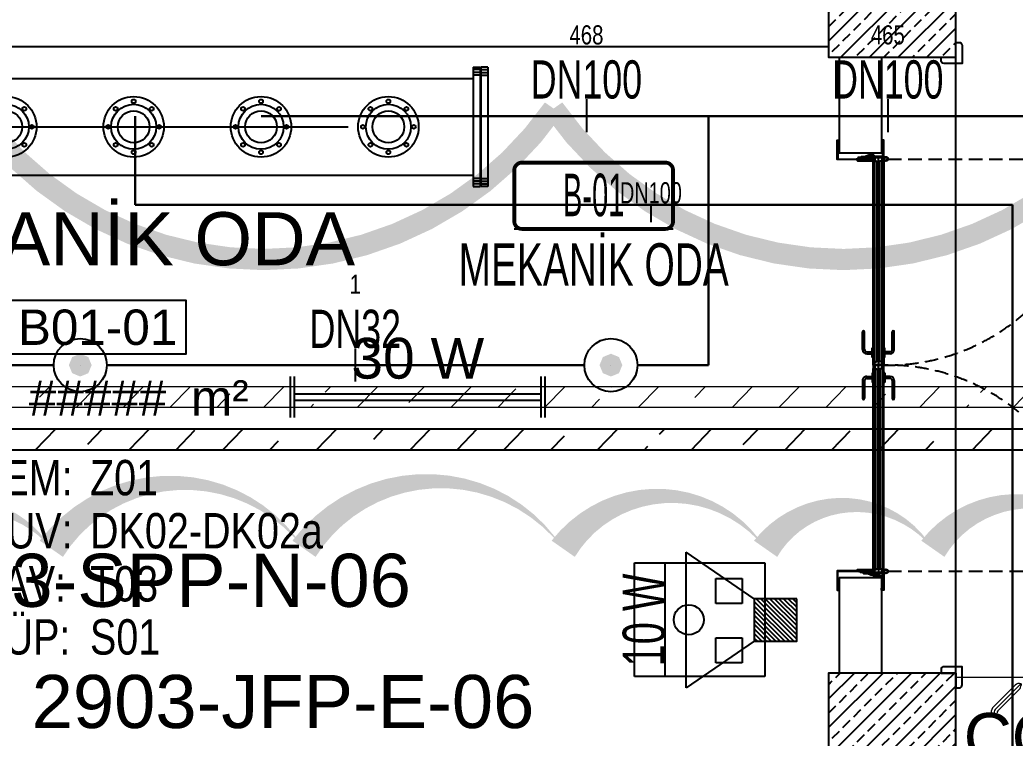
# Model space of a CAD drawing. Header units: millimetres. Extents: x -379292 to 1221486, y 92049 to 447512.
# Drawn here: x -237864 to -233176, y 245113 to 248494 of the extents above; entities that cross this region are included whole.
import ezdxf
from ezdxf.enums import TextEntityAlignment as Align

# ---------------------------------------------------------------- set-up
doc = ezdxf.new("R2010")
doc.units = ezdxf.units.MM
doc.linetypes.add('DASHDOT', pattern=[25.4, 12.7, -6.35, 0, -6.35])
doc.linetypes.add('HIDDEN', pattern=[9.525, 6.35, -3.175])
for name, color, linetype in [('-M-MAHAL-DEBILER', 7, 'Continuous'), ('-M-MAHAL-ETIKET-NOT', 7, 'Continuous'), ('-M-MAHAL-ETIKET-NOTM', 7, 'Continuous'), ('-M-MAHAL-ETK-', 7, 'Continuous'), ('-M-MAHAL-HAVA-DEGISIM', 7, 'Continuous'), ('-M-MAHAL-NO', 7, 'Continuous'), ('-M-MAHAL-NOM', 7, 'Continuous'), ('-M-PIPE EQUIPMENT', 14, 'Continuous'), ('-M-YNGN-BORUID', 7, 'Continuous'), ('-M-YNGN-BORUUZUN', 7, 'Continuous'), ('-M-YNGN-BORUYUK', 7, 'Continuous'), ('-M-YNGN-SPR-YUK', 7, 'Continuous'), ('-M-YNGN-ZON1-CAP-', 7, 'Continuous'), ('-M-YNGN-ZON1-SPR-', 7, 'Continuous'), ('-M-YNGN-ZON3-CAP-', 7, 'Continuous'), ('010-05', 1, 'Continuous'), ('05_DOOR', 2, 'Continuous'), ('05_EQUIPMENT', 1, 'Continuous'), ('05_HATCH 1', 101, 'Continuous'), ('05_HATCH CONCRETE', 141, 'Continuous'), ('05_HATCH SOLID-1', 252, 'Continuous'), ('05_MATERIAL TEXT', 112, 'Continuous'), ('05_PLASTER', 2, 'Continuous'), ('05_ROOM M2', 161, 'Continuous'), ('05_ROOM NAME', 153, 'Continuous'), ('05_ROOM NUMBER', 152, 'Continuous'), ('05_STEEL HIDDEN', 61, 'HIDDEN'), ('05_SYMBOL', 2, 'Continuous'), ('05_WALL', 3, 'Continuous'), ('08_LAMP', 4, 'Continuous'), ('08_LOUD SYSTEM', 4, 'Continuous'), ('08_PANEL', 4, 'Continuous'), ('08_SOCKET', 4, 'Continuous'), ('AIRONN ZONLAMA', 4, 'Continuous'), ('E_CT_ZA', 6, 'Continuous'), ('flans015', 14, 'Continuous')]:
    doc.layers.add(name, color=color, linetype=linetype)
for name, color, linetype, lineweight in [('-M-YNGN-KOLLEKTÖR', 7, 'Continuous', 25), ('-M-YNGN-ZON1', 5, 'SP', 30), ('-M-YNGN-ZON3', 6, 'SP', 30), ('08_200', 112, 'Continuous', 9), ('08_DEDECTOR', 3, 'Continuous', 9), ('E_CT_KA', 4, 'Continuous', 9)]:
    doc.layers.add(name, color=color, linetype=linetype, lineweight=lineweight)
doc.layers.add('-M-YNGN-SPR-CAPCIZGI', color=188, linetype='Continuous', plot=False)
doc.styles.add('-M-ISSO-TEXT-TTF', font='ARIALN.TTF')
doc.styles.add('-M-MHLETK-NOT', font='romans.shx', dxfattribs={"width": 0.7})
doc.styles.add('-M-MHLETK-TEXT', font='ARIALN.TTF', dxfattribs={"width": 0.7})
doc.styles.add('CIZGI', font='tahoma.ttf', dxfattribs={"width": 0.8, "oblique": 20})
doc.styles.add('DIM', font='arial.ttf')
doc.styles.add('HCAD', font='HCAD.SHX', dxfattribs={"width": 0.8, "height": 0.2})
doc.styles.add('PIPESIZE', font='hcad.shx', dxfattribs={"width": 0.8})
doc.styles.add('SPR-NOT', font='romans.shx')
doc.styles.get("Standard").update_dxf_attribs({"font": 'segoeuil.ttf'})
doc.styles.add('TR', font='tsimpali.shx', dxfattribs={"width": 0.7})
doc.styles.add('YAZI-2', font='arial.ttf', dxfattribs={"height": 2})
doc.styles.add('YAZI-3', font='arial.ttf', dxfattribs={"height": 3})
doc.linetypes.add('SP', pattern='A,2,-0.1,["SP",CIZGI,S=0.14,R=0.2,X=0,Y=-0.07],-0.255', length=2.355)
pattern_1 = [(225, (905000, -3e-07), (67.351921, -67.351921), []), (225, (904932.65, -3e-07), (67.351921, -67.351921), [47.625, -23.8125])]

# ---------------------------------------------------------------- blocks, each defined once
blk = doc.blocks.new('başlık')
at = {"layer": '05_MATERIAL TEXT', "style": 'DIM', "width": 0.8}
for s, p in [('ZEM:', (0, 50)), ('DUV:', (0, -100)), ('TAV:', (0, -250)), ('SÜP:', (0, -400))]:
    blk.add_text(s, height=100, dxfattribs=at).set_placement(p, align=Align.MIDDLE_LEFT)
blk = doc.blocks.new('MAHAL')
at = {"layer": '05_ROOM NUMBER'}
blk.add_lwpolyline([(-5.458, -10.749), (4.542, -10.749), (4.542, -7.749), (-5.458, -7.749)], close=True, dxfattribs=at)
at = {"layer": '05_HATCH SOLID-1', "xscale": 0.02, "yscale": 0.02, "zscale": 0.02}
blk.add_blockref('başlık', (-7.212, -18.749), dxfattribs=at)
at = {"layer": '05_MATERIAL TEXT', "style": 'DIM', "width": 0.8}
for tag, p in [('ZEMİN', (-0.891, -17.749)), ('DUVAR', (-0.891, -20.749)), ('TAVAN', (-0.891, -23.749)), ('SÜPÜRGELİK', (-0.891, -26.749))]:
    blk.add_attdef(tag, text='', height=2, dxfattribs=at).set_placement(p, align=Align.MIDDLE_LEFT)
at = {"layer": '05_ROOM M2', "insert": (6.453, -13.242), "char_height": 2, "attachment_point": 5, "style": 'YAZI-2'}
blk.add_mtext_dynamic_manual_height_columns('m²', width=6.93867, gutter_width=625, heights=[0], dxfattribs=at)
at = {"layer": '05_ROOM M2', "style": 'YAZI-2'}
blk.add_attdef('MAHALM2', text='', height=2, dxfattribs=at).set_placement((-0.458, -13.249), align=Align.MIDDLE_CENTER)
at = {"layer": '05_ROOM NAME', "style": 'YAZI-3'}
for tag, p in [('INGMAHALADI', (-0.458, 0.751)), ('TURMAHALADI', (-0.458, -4.249))]:
    blk.add_attdef(tag, text='', height=3, dxfattribs=at).set_placement(p, align=Align.MIDDLE_CENTER)
at = {"layer": '05_ROOM NUMBER', "style": 'YAZI-2'}
blk.add_attdef('MAHALNO', text='', height=2, dxfattribs=at).set_placement((-0.458, -9.249), align=Align.MIDDLE_CENTER)
blk = doc.blocks.new('FU150')
at = {"color": 0, "linetype": 'ByBlock'}
for centre, radius in [((0, 0), 142.5), ((0, 0), 106), ((-84.9, 84.9), 9), ((0, 120), 9), ((84.9, 84.9), 9), ((0, 0), 75), ((-120, 0), 9), ((120, 0), 9), ((-84.9, -84.9), 9), ((84.9, -84.9), 9), ((0, -120), 9)]:
    blk.add_circle(centre, radius, dxfattribs=at)
blk = doc.blocks.new('FY300')
at = {"color": 0, "linetype": 'ByBlock'}
for p, q in [((-281.2, 32), (281.2, 32)), ((-281.2, 0), (-281.2, 32)), ((-281.2, 0), (281.2, 0)), ((-269.2, 32), (-269.2, 0)), ((-256.2, 36), (-256.2, -4)), ((-243.2, 32), (-243.2, 0)), ((-236.2, 34), (-238.2, 32)), ((-236.2, 34), (236.2, 34)), ((236.2, 34), (238.2, 32)), ((243.2, 32), (243.2, 0)), ((256.2, 36), (256.2, -4)), ((269.2, 32), (269.2, 0)), ((281.2, 0), (281.2, 32))]:
    blk.add_line(p, q, dxfattribs=at)
blk = doc.blocks.new('A$C68E50811')
at = {"layer": '-M-PIPE EQUIPMENT', "color": 7, "ltscale": 0.5}
for p, q in [((0.34, -23.2), (0.34, 416.8)), ((45.9, -23.2), (45.9, 416.8))]:
    blk.add_line(p, q, dxfattribs=at)
at = {"layer": '-M-PIPE EQUIPMENT', "color": 14, "linetype": 'DASHDOT', "ltscale": 30}
blk.add_line((23.12, -23.2), (23.12, 416.8), dxfattribs=at)
at = {"layer": '-M-PIPE EQUIPMENT', "ltscale": 0.2, "xscale": -0.1000000000003638, "yscale": 0.1000000000003638, "zscale": 0.1000000000003638}
for p, rotation in [((23.12, 423.6), 180), ((23.12, -23.2), 179.9999999999999)]:
    blk.add_blockref('FY300', p, dxfattribs=dict(at, rotation=rotation))
at = {"layer": '-M-PIPE EQUIPMENT', "ltscale": 0.2, "xscale": 0.1000000000003638, "yscale": 0.1000000000003638, "zscale": 0.1000000000003638}
for p in [(23.12, 416.8), (23.12, -30)]:
    blk.add_blockref('FY300', p, dxfattribs=at)
at = {"layer": 'flans015', "ltscale": 0.2, "xscale": 0.1, "yscale": 0.1, "zscale": 0.1}
for p in [(23.12, 376.8), (23.12, 316.8), (23.12, 256.8), (23.12, 196.8), (23.12, 136.8), (23.12, 76.8), (23.12, 16.8)]:
    blk.add_blockref('FU150', p, dxfattribs=at)
blk = doc.blocks.new('VIDA')
at = {"layer": '05_EQUIPMENT'}
h = blk.add_hatch(dxfattribs=at)
h.set_pattern_fill('LINE', color=256, scale=0.1, angle=150, style=0)
h.set_pattern_definition([(330, (-3585.31887, 6072.20274), (0.03125, 0.05412658774), [])])
h.paths.add_polyline_path([(-0.09, -0.26), (-0.09, -1.74), (0.09, -1.74), (0.09, -0.26)])
h.paths.add_polyline_path([(-0.09, -0.26), (0.09, -0.26), (0, 0)])
for p, q in [((-0.09, -0.26), (0, 0)), ((0.09, -0.26), (0, 0)), ((-0.01, -2.02), (-0.18, -2.02)), ((0.09, -1.74), (-0.09, -1.74)), ((0.09, -1.95), (-0.09, -1.95)), ((0.01, -1.98), (-0.01, -1.98)), ((-0.01, -2.02), (-0.01, -1.98)), ((0.01, -2.02), (0.01, -1.98)), ((0.18, -2.02), (0.01, -2.02))]:
    blk.add_line(p, q, dxfattribs=at)
for points in [[(-0.18, -2.02), (-0.09, -1.95), (-0.09, -0.26)], [(0.18, -2.02), (0.09, -1.95), (0.09, -0.26)]]:
    blk.add_lwpolyline(points, dxfattribs=at)
blk = doc.blocks.new('*U78')
at = {"color": 8, "linetype": 'HIDDEN', "ltscale": 10}
for p, q in [((29.4, 30.3), (29.4, 1001.6)), ((1970.5, 30.5), (1971.1, 1001.6))]:
    blk.add_line(p, q, dxfattribs=at)
at = {"color": 8, "ltscale": 7}
for p, q in [((927.1, 60), (843.8, 60)), ((927.1, 50), (843.8, 50)), ((1072.9, 60), (1156.2, 60)), ((1072.9, 50), (1156.2, 50))]:
    blk.add_line(p, q, dxfattribs=at)
for centre, radius, start, end in [((843.8, 55), 5, 90, 270), ((927.1, 40), 20, 0, 90), ((927.1, 40), 10, 0, 90), ((1072.9, 40), 20, 90, 180), ((1072.9, 40), 10, 90, 180), ((1156.2, 55), 5, 270, 90)]:
    blk.add_arc(centre, radius, start, end, dxfattribs=at)
at = {"color": 8}
blk.add_wipeout([(0, 0), (0, -206), (2000, -206), (2000, 0), (10, 0)], dxfattribs=at)
at = {"layer": '010-05', "ltscale": 7}
h = blk.add_hatch(dxfattribs=at)
h.set_pattern_fill('ANSI37', color=8, scale=0.1, angle=360, style=0)
h.set_pattern_definition([(45, (-20246.60925, -14802.3896), (-0.224506403, 0.224506403), []), (135, (-20246.60925, -14802.3896), (-0.224506403, -0.224506403), [])])
edge = h.paths.add_edge_path(flags=16)
edge.add_line((28.5, -46.7), (28.5, -55.3))
edge.add_line((28.5, -55.3), (21.5, -55.3))
edge.add_line((21.5, -55.3), (21.5, -49))
edge.add_arc((25.9, -50.6), 4.69, 56.5428, 159.2569, ccw=False)
edge = h.paths.add_edge_path()
edge.add_line((29.5, -45.1), (29.5, -56.3))
edge.add_line((29.5, -56.3), (20.5, -56.3))
edge.add_line((20.5, -56.3), (20.5, -42.5))
edge.add_line((20.5, -42.5), (34.2, -42.5))
edge.add_line((34.2, -42.5), (32.2, -43))
edge.add_arc((32.2, -45.8), 2.82, 91.1093, 165.5986)
edge = h.paths.add_edge_path(flags=16)
edge.add_arc((32.2, -45.8), 3.82, 143.4668, 165.5986, ccw=False)
edge.add_line((29.1, -43.5), (21.5, -43.5))
edge.add_line((21.5, -43.5), (21.5, -46.1))
edge.add_arc((25.7, -53.3), 8.25, 70.1103, 120.2945, ccw=False)
edge.add_line((28.5, -45.5), (28.5, -45.1))
edge.add_line((28.5, -45.1), (28.5, -44.8))
h = blk.add_hatch(dxfattribs=at)
h.set_pattern_fill('ANSI37', color=8, scale=0.1, angle=360, style=0)
h.set_pattern_definition([(135, (22246.60925, -14802.3896), (0.224506403, 0.224506403), []), (45, (22246.60925, -14802.3896), (0.224506403, -0.224506403), [])])
edge = h.paths.add_edge_path(flags=16)
edge.add_line((1971.5, -46.7), (1971.5, -55.3))
edge.add_line((1971.5, -55.3), (1978.5, -55.3))
edge.add_line((1978.5, -55.3), (1978.5, -49))
edge.add_arc((1974.1, -50.6), 4.69, 20.7431, 123.4572)
edge = h.paths.add_edge_path()
edge.add_line((1970.5, -45.1), (1970.5, -56.3))
edge.add_line((1970.5, -56.3), (1979.5, -56.3))
edge.add_line((1979.5, -56.3), (1979.5, -42.5))
edge.add_line((1979.5, -42.5), (1965.8, -42.5))
edge.add_line((1965.8, -42.5), (1967.8, -43))
edge.add_arc((1967.8, -45.8), 2.82, 14.4014, 88.8907, ccw=False)
edge = h.paths.add_edge_path(flags=16)
edge.add_arc((1967.8, -45.8), 3.82, 14.4014, 36.5332)
edge.add_line((1970.9, -43.5), (1978.5, -43.5))
edge.add_line((1978.5, -43.5), (1978.5, -46.1))
edge.add_arc((1974.3, -53.3), 8.25, 59.7055, 109.8897)
edge.add_line((1971.5, -45.5), (1971.5, -45.1))
edge.add_line((1971.5, -45.1), (1971.5, -44.8))
at = {"layer": '05_HATCH 1', "ltscale": 7}
h = blk.add_hatch(dxfattribs=at)
h.set_pattern_fill('HONEY', color=8, scale=15, angle=90, style=0)
h.set_pattern_definition([(270, (24591.2114, 3174525.0591), (-1.623797625, -2.8125), [1.875, -3.75]), (150, (24591.2114, 3174525.0591), (-1.62379763564, 2.81249999385), [1.875, -3.75]), (210, (24591.2114, 3174525.0591), (-3.24759526064, -6.15e-09), [-3.75, 1.875])])
h.paths.add_polyline_path([(978.3, -14.5), (981.6, -8.9), (31.6, -8.9), (33.7, -14.5)])
h = blk.add_hatch(dxfattribs=at)
h.set_pattern_fill('HONEY', color=8, scale=15, angle=90, style=0)
h.set_pattern_definition([(90, (24591.2114, -3174555.0591), (-1.623797625, 2.8125), [1.875, -3.75]), (210, (24591.2114, -3174555.0591), (-1.62379763564, -2.81249999385), [1.875, -3.75]), (150, (24591.2114, -3174555.0591), (-3.24759526064, 6.15e-09), [-3.75, 1.875])])
h.paths.add_polyline_path([(981.6, -21.1), (978.3, -15.5), (33.7, -15.5), (31.6, -21.1)])
h = blk.add_hatch(dxfattribs=at)
h.set_pattern_fill('HONEY', color=8, scale=15, angle=90, style=0)
h.set_pattern_definition([(270, (24341.2114, 3174525.0591), (-1.623797625, -2.8125), [1.875, -3.75]), (150, (24341.2114, 3174525.0591), (-1.62379763564, 2.81249999385), [1.875, -3.75]), (210, (24341.2114, 3174525.0591), (-3.24759526064, -6.15e-09), [-3.75, 1.875])])
h.paths.add_polyline_path([(771.7, -14.5), (768.4, -8.9), (1969.5, -8.9), (1966.3, -14.5)])
h = blk.add_hatch(dxfattribs=at)
h.set_pattern_fill('HONEY', color=8, scale=15, angle=90, style=0)
h.set_pattern_definition([(90, (24341.2114, -3174555.0591), (-1.623797625, 2.8125), [1.875, -3.75]), (210, (24341.2114, -3174555.0591), (-1.62379763564, -2.81249999385), [1.875, -3.75]), (150, (24341.2114, -3174555.0591), (-3.24759526064, 6.15e-09), [-3.75, 1.875])])
h.paths.add_polyline_path([(768.4, -21.1), (771.7, -15.5), (1966.3, -15.5), (1969.5, -21.1)])
at = {"color": 8, "ltscale": 7}
for p, q in [((22, 10), (969.9, 10)), ((22, 10), (1000, 10)), ((22, 8.8), (22, 10)), ((22, 8.8), (22, 10)), ((27.3, 2.4), (27.3, 1.4)), ((27.3, 2.4), (37.2, 2.4)), ((27.3, 2.4), (27.3, 1.4)), ((27.3, 2.4), (37.2, 2.4)), ((27.3, 1.4), (36.7, 1.4)), ((27.3, 1.4), (36.7, 1.4)), ((37.5, 4.8), (36.3, 4.8)), ((37.5, 4.8), (36.3, 4.8)), ((36.7, 1.4), (42.8, -15)), ((36.7, 1.4), (42.8, -15)), ((984.8, 2.4), (37.2, 2.4)), ((37.2, 2.4), (43.7, -14.5)), ((37.2, 2.4), (43.7, -14.5)), ((37.5, 8.8), (984.6, 8.8)), ((963.8, 15), (918.8, 15)), ((918.8, 15), (918.8, 10)), ((937.1, 40), (937.1, 15)), ((947.1, 40), (947.1, 15)), ((963.8, 15), (963.8, 10)), ((984.8, 2.4), (978.3, -14.5)), ((985.4, 1.4), (979.2, -15)), ((984.6, 4.8), (985.8, 4.8)), ((994.7, 2.4), (984.8, 2.4)), ((994.7, 1.4), (985.4, 1.4)), ((994.7, 2.4), (994.7, 1.4)), ((1978, 10), (1000, 10)), ((1005.3, 2.4), (1005.3, 1.4)), ((1005.3, 2.4), (1015.3, 2.4)), ((1005.3, 1.4), (1014.7, 1.4)), ((1015.5, 4.8), (1014.3, 4.8)), ((1014.7, 1.4), (1020.9, -15)), ((1015.3, 2.4), (1962.8, 2.4)), ((1015.3, 2.4), (1021.7, -14.5)), ((1962.5, 8.8), (1015.5, 8.8)), ((1978, 10), (1030.1, 10)), ((1036.2, 15), (1081.2, 15)), ((1036.2, 15), (1036.2, 10)), ((1052.9, 40), (1052.9, 15)), ((1062.9, 40), (1062.9, 15)), ((1081.2, 15), (1081.2, 10)), ((1962.8, 2.4), (1956.3, -14.5)), ((1962.8, 2.4), (1956.3, -14.5)), ((1963.3, 1.4), (1957.2, -15)), ((1963.3, 1.4), (1957.2, -15)), ((1962.5, 4.8), (1963.7, 4.8)), ((1962.5, 4.8), (1963.7, 4.8)), ((1972.7, 2.4), (1962.8, 2.4)), ((1972.7, 2.4), (1962.8, 2.4)), ((1972.7, 1.4), (1963.3, 1.4)), ((1972.7, 1.4), (1963.3, 1.4)), ((1972.7, 2.4), (1972.7, 1.4)), ((1972.7, 2.4), (1972.7, 1.4)), ((1978, 8.8), (1978, 10)), ((1978, 8.8), (1978, 10)), ((1978, 8.8), (1978, 10)), ((984.6, -38.8), (22, -38.8)), ((22, -38.8), (984.6, -38.8)), ((22, -40), (22, -38.8)), ((22, -40), (22, -38.8)), ((984.6, -40), (22, -40)), ((1000, -40), (22, -40)), ((42.8, -15), (27.3, -15)), ((42.8, -15), (27.3, -15)), ((27.3, -31.5), (36.6, -31.5)), ((27.3, -31.5), (27.3, -32.5)), ((27.3, -31.5), (36.6, -31.5)), ((27.3, -31.5), (27.3, -32.5)), ((27.3, -32.5), (37.2, -32.5)), ((27.3, -32.5), (37.2, -32.5)), ((33.2, -40), (984.6, -40)), ((37.5, -34.8), (36.3, -34.8)), ((37.5, -34.8), (36.3, -34.8)), ((36.6, -31.5), (42.8, -15)), ((36.6, -31.5), (42.8, -15)), ((37.2, -32.5), (43.7, -15.5)), ((37.2, -32.5), (43.7, -15.5)), ((984.8, -32.5), (37.2, -32.5)), ((981.6, -8.9), (40.5, -8.9)), ((981.6, -21.1), (40.5, -21.1)), ((978.3, -14.5), (43.7, -14.5)), ((978.3, -15.5), (43.7, -15.5)), ((984.8, -32.5), (978.3, -15.5)), ((985.4, -31.5), (979.2, -15)), ((979.2, -15), (994.7, -15)), ((984.6, -34.8), (985.8, -34.8)), ((994.7, -32.5), (984.8, -32.5)), ((994.7, -31.5), (985.4, -31.5)), ((994.7, -31.5), (994.7, -32.5)), ((1000, -40), (1978, -40)), ((1020.9, -15), (1005.3, -15)), ((1005.3, -31.5), (1014.6, -31.5)), ((1005.3, -31.5), (1005.3, -32.5)), ((1005.3, -32.5), (1015.2, -32.5)), ((1015.5, -34.8), (1014.3, -34.8)), ((1014.6, -31.5), (1020.9, -15)), ((1015.2, -32.5), (1021.7, -15.5)), ((1015.2, -32.5), (1962.8, -32.5)), ((1015.5, -38.8), (1978, -38.8)), ((1978, -38.8), (1015.5, -38.8)), ((1966.8, -40), (1015.5, -40)), ((1015.5, -40), (1978, -40)), ((1018.5, -8.9), (1959.5, -8.9)), ((1018.5, -21.1), (1959.5, -21.1)), ((1021.7, -14.5), (1956.3, -14.5)), ((1021.7, -15.5), (1956.3, -15.5)), ((1962.8, -32.5), (1956.3, -15.5)), ((1962.8, -32.5), (1956.3, -15.5)), ((1963.4, -31.5), (1957.2, -15)), ((1957.2, -15), (1972.7, -15)), ((1963.4, -31.5), (1957.2, -15)), ((1957.2, -15), (1972.7, -15)), ((1962.5, -34.8), (1963.7, -34.8)), ((1972.7, -32.5), (1962.8, -32.5)), ((1972.7, -32.5), (1962.8, -32.5)), ((1972.7, -31.5), (1963.4, -31.5)), ((1972.7, -31.5), (1963.4, -31.5)), ((1972.7, -31.5), (1972.7, -32.5)), ((1972.7, -31.5), (1972.7, -32.5)), ((1978, -30), (1978, -28.8)), ((1978, -30), (1978, -28.8)), ((1978, -40), (1978, -38.8))]:
    blk.add_line(p, q, dxfattribs=at)
at = {"ltscale": 7}
for p, q in [((918.8, -45), (918.8, -40)), ((963.8, -45), (918.8, -45)), ((937.1, -70), (937.1, -45)), ((947.1, -70), (947.1, -45)), ((963.8, -45), (963.8, -40)), ((1036.2, -45), (1036.2, -40)), ((1036.2, -45), (1081.2, -45)), ((1052.9, -70), (1052.9, -45)), ((1062.9, -70), (1062.9, -45)), ((1081.2, -45), (1081.2, -40)), ((927.1, -80), (843.8, -80)), ((927.1, -90), (843.8, -90)), ((1072.9, -80), (1156.2, -80)), ((1072.9, -90), (1156.2, -90))]:
    blk.add_line(p, q, dxfattribs=at)
at = {"color": 8, "ltscale": 7, "flags": 128}
for points in [[(35.5, -113, -1), (34, -113), (34, -96.3), (32, -96.3), (32, -113, 1), (37.5, -113), (37.5, -46.5, 1), (30, -46.5), (30, -56.3), (20, -56.3), (20, 10), (-60, 10), (-60, 0), (-50, 0), (-50, 2), (-58, 2), (-58, 8), (18, 8), (18, -58.3), (32, -58.3), (32, -46.5, -1), (35.5, -46.5)], [(1964.5, -113, 1), (1966, -113), (1966, -96.3), (1968, -96.3), (1968, -113, -1), (1962.5, -113), (1962.5, -46.5, -1), (1970, -46.5), (1970, -56.3), (1980, -56.3), (1980, 10), (2060, 10), (2060, 0), (2050, 0), (2050, 2), (2058, 2), (2058, 8), (1982, 8), (1982, -58.3), (1968, -58.3), (1968, -46.5, 1), (1964.5, -46.5)]]:
    blk.add_lwpolyline(points, format="xyb", close=True, dxfattribs=at)
at = {"color": 8, "ltscale": 7}
for points in [[(37.5, 4.8), (37.5, 8.8), (22, 8.8), (22, -38.8), (37.5, -38.8), (37.5, -34.8)], [(37.5, 4.8), (37.5, 8.8), (22, 8.8), (22, -38.8), (37.5, -38.8), (37.5, -34.8)], [(36.3, 4.8), (36.3, 7.6), (23.2, 7.6), (23.2, -37.6), (36.3, -37.6), (36.3, -34.8)], [(36.3, 4.8), (36.3, 7.6), (23.2, 7.6), (23.2, -37.6), (36.3, -37.6), (36.3, -34.8)], [(984.6, 4.8), (984.6, 8.8), (1000, 8.8), (1000, -38.8), (984.6, -38.8), (984.6, -34.8)], [(985.8, 4.8), (985.8, 7.6), (998.8, 7.6), (998.8, -37.6), (985.8, -37.6), (985.8, -34.8)], [(1015.5, 4.8), (1015.5, 8.8), (1000, 8.8), (1000, -38.8), (1015.5, -38.8), (1015.5, -34.8)], [(1014.3, 4.8), (1014.3, 7.6), (1001.2, 7.6), (1001.2, -37.6), (1014.3, -37.6), (1014.3, -34.8)], [(1962.5, 4.8), (1962.5, 8.8), (1978, 8.8), (1978, -38.8), (1962.5, -38.8), (1962.5, -34.8)], [(1962.5, 4.8), (1962.5, 8.8), (1978, 8.8), (1978, -38.8), (1962.5, -38.8), (1962.5, -34.8)], [(1963.7, 4.8), (1963.7, 7.6), (1976.8, 7.6), (1976.8, -37.6), (1963.7, -37.6), (1963.7, -34.8)], [(1963.7, 4.8), (1963.7, 7.6), (1976.8, 7.6), (1976.8, -37.6), (1963.7, -37.6), (1963.7, -34.8)]]:
    blk.add_lwpolyline(points, dxfattribs=at)
for points in [[(32, -66.3), (32, -210), (-60, -210), (-60, -200), (-50, -200), (-50, -202), (-58, -202), (-58, -208), (30, -208), (30, -66.3)], [(29, -68.3), (20, -68.3), (20, -94.5), (30, -104.5), (30, -117.8), (28, -117.8), (28, -105.3), (18, -95.3), (18, -66.3), (29, -66.3)], [(1968, -66.3), (1968, -210), (2060, -210), (2060, -200), (2050, -200), (2050, -202), (2058, -202), (2058, -208), (1970, -208), (1970, -66.3)], [(1971, -58.3), (1980, -58.3), (1980, -84.5), (1970, -94.5), (1970, -107.8), (1972, -107.8), (1972, -95.3), (1982, -85.3), (1982, -56.3), (1971, -56.3)]]:
    blk.add_lwpolyline(points, close=True, dxfattribs=at)
for centre, radius in [((29, 20.6), 10.1), ((29, 20.6), 6.72), ((1971, 20.6), 10.1), ((1971, 20.6), 6.72)]:
    blk.add_circle(centre, radius, dxfattribs=at)
at = {"color": 8, "linetype": 'HIDDEN', "ltscale": 10}
for centre, radius, start, end in [((27.6, 29.1), 972.5, 359.179, 89.8913), ((1972.5, 29.1), 972.6, 90.0802, 180.8259)]:
    blk.add_arc(centre, radius, start, end, dxfattribs=at)
at = {"ltscale": 7}
for centre, radius, start, end in [((843.8, -85), 5, 90, 270), ((927.1, -70), 10, 270, 0), ((927.1, -70), 20, 270, 0), ((1072.9, -70), 20, 180, 270), ((1072.9, -70), 10, 180, 270), ((1156.2, -85), 5, 270, 90)]:
    blk.add_arc(centre, radius, start, end, dxfattribs=at)
at = {"layer": '010-05', "color": 8, "ltscale": 7}
for points in [[(29.5, -45.1, -0.336971), (32.2, -43), (34.2, -42.5), (29.5, -42.5), (20.5, -42.5), (20.5, -56.3), (29.5, -56.3)], [(28.5, -45.5, 0.222538), (21.5, -46.1), (21.5, -43.5), (29.1, -43.5, 0.09687), (28.5, -44.8), (28.5, -45.1)], [(28.5, -55.3), (21.5, -55.3), (21.5, -48.9, -0.473637), (28.5, -46.7)], [(1970.5, -45.1, 0.336971), (1967.8, -43), (1965.8, -42.5), (1970.5, -42.5), (1979.5, -42.5), (1979.5, -56.3), (1970.5, -56.3)], [(1971.5, -45.5, -0.222538), (1978.5, -46.1), (1978.5, -43.5), (1970.9, -43.5, -0.09687), (1971.5, -44.8), (1971.5, -45.1)], [(1971.5, -55.3), (1978.5, -55.3), (1978.5, -48.9, 0.473637), (1971.5, -46.7)]]:
    blk.add_lwpolyline(points, format="xyb", close=True, dxfattribs=at)
at = {"layer": '05_PLASTER', "color": 8, "ltscale": 7}
blk.add_line((1990, -41.6), (1990, 0), dxfattribs=at)
at = {"layer": '05_STEEL HIDDEN', "color": 8, "ltscale": 7}
for points in [[(17, -59.4), (17, -34.2), (11, -34.2), (11, -60.5), (23, -88.8), (23, -111.1), (29, -111.1), (29, -87.6)], [(1983, -49.4), (1983, -12.6), (1989, -12.6), (1989, -50.5), (1977, -78.8), (1977, -101.1), (1971, -101.1), (1971, -77.6)]]:
    blk.add_lwpolyline(points, close=True, dxfattribs=at)
at = {"layer": '05_STEEL HIDDEN', "color": 8, "ltscale": 7, "flags": 128}
for points in [[(17, -34.2), (18, -34.2), (18, -59.4), (30, -87.6), (30, -111.1), (29, -111.1)], [(1983, -12.6), (1982, -12.6), (1982, -49.4), (1970, -77.6), (1970, -101.1), (1971, -101.1)]]:
    blk.add_lwpolyline(points, dxfattribs=at)
at = {"layer": '05_WALL', "color": 8, "ltscale": 7}
for p, q in [((0, -200), (0, 0)), ((2000, -200), (2000, 0))]:
    blk.add_line(p, q, dxfattribs=at)
at = {"color": 8, "ltscale": 7, "yscale": 10, "zscale": 10, "rotation": 180}
for p, xscale in [((25, -76.5), -10), ((1975, -76.5), 10)]:
    blk.add_blockref('VIDA', p, dxfattribs=dict(at, xscale=xscale))
blk = doc.blocks.new('bariyer')
at = {"color": 8, "ltscale": 25}
blk.add_lwpolyline([(0, -70), (15, -70, 0.414214), (30, -55), (30, 30), (-55, 30, 0.414214), (-70, 15), (-70, 0), (0, 0)], format="xyb", close=True, dxfattribs=at)
blk = doc.blocks.new('OtoParkBodrumKatMimari')
at = {"layer": '05_HATCH CONCRETE'}
h = blk.add_hatch(dxfattribs=at)
h.set_pattern_fill('ANSI33', color=8, scale=15, angle=180, style=0)
h.set_pattern_definition(pattern_1)
h.paths.add_polyline_path([(12900, 148100), (12300, 148100), (12300, 147500), (12900, 147500)])
h = blk.add_hatch(dxfattribs=at)
h.set_pattern_fill('ANSI33', color=8, scale=15, angle=180, style=0)
h.set_pattern_definition(pattern_1)
h.paths.add_polyline_path([(12900, 144600), (12300, 144600), (12300, 144000), (12900, 144000)])
at = {"color": 5}
for points in [[(12900, 148100), (12300, 148100), (12300, 147500), (12900, 147500)], [(12900, 144600), (12300, 144600), (12300, 144000), (12900, 144000)]]:
    blk.add_lwpolyline(points, close=True, dxfattribs=at)
at = {"layer": '05_WALL', "color": 8, "flags": 128}
for points in [[(5300, 147550), (12300, 147550)], [(12350, 147500), (12350, 144600)], [(12550, 147500), (12550, 144600)]]:
    blk.add_lwpolyline(points, dxfattribs=at)
at = {"layer": '-M-YNGN-KOLLEKTÖR', "xscale": 10, "yscale": 10, "zscale": 10, "rotation": 270}
blk.add_blockref('A$C68E50811', (6458.6, 147403.4), dxfattribs=at)
at = {"layer": '05_ROOM NUMBER'}
ref = blk.add_blockref('MAHAL', (8895, 146999.3), dxfattribs=dict(at, xscale=83.33333333333333, yscale=83.33333333333333, zscale=83.33333333333333))
ref.add_attrib('TURMAHALADI', 'MEKANİK ODA', dxfattribs={"layer": '05_ROOM NAME', "height": 250, "style": 'YAZI-3'}).set_placement((8856.8, 146645.2), align=Align.MIDDLE_CENTER)
ref.add_attrib('MAHALNO', 'B01-01', dxfattribs={"height": 166.67, "style": 'YAZI-2'}).set_placement((8856.8, 146228.5), align=Align.MIDDLE_CENTER)
ref.add_attrib('MAHALM2', '#####', dxfattribs={"layer": '05_ROOM M2', "height": 166.67, "style": 'YAZI-2'}).set_placement((8856.8, 145895.2), align=Align.MIDDLE_CENTER)
ref.add_attrib('ZEMİN', 'Z01', dxfattribs={"layer": '05_MATERIAL TEXT', "height": 166.67, "style": 'DIM', "width": 0.8}).set_placement((8820.7, 145520.2), align=Align.MIDDLE_LEFT)
ref.add_attrib('DUVAR', 'DK02-DK02a', dxfattribs={"layer": '05_MATERIAL TEXT', "height": 166.67, "style": 'DIM', "width": 0.8}).set_placement((8820.7, 145270.2), align=Align.MIDDLE_LEFT)
ref.add_attrib('TAVAN', 'T03', dxfattribs={"layer": '05_MATERIAL TEXT', "height": 166.67, "style": 'DIM', "width": 0.8}).set_placement((8820.7, 145020.2), align=Align.MIDDLE_LEFT)
ref.add_attrib('SÜPÜRGELİK', 'S01', dxfattribs={"layer": '05_MATERIAL TEXT', "height": 166.67, "style": 'DIM', "width": 0.8}).set_placement((8820.7, 144770.2), align=Align.MIDDLE_LEFT)
at = {"layer": '05_SYMBOL', "color": 8, "xscale": -1, "rotation": 180}
blk.add_blockref('bariyer', (12900, 147500), dxfattribs=at)
at = {"layer": '05_SYMBOL', "color": 8}
blk.add_blockref('bariyer', (12900, 144600), dxfattribs=at)
at = {"layer": '05_DOOR', "color": 8, "rotation": 270}
blk.add_blockref('*U78', (12550, 147050), dxfattribs=at)
blk = doc.blocks.new('SPRKL100')
at = {"layer": '-M-YNGN-SPR-CAPCIZGI'}
blk.add_line((0, 0.431), (0, -0.431), dxfattribs=at)
at = {"layer": '-M-YNGN-BORUID', "color": 0, "style": 'HCAD', "width": 0.8, "flags": 1}
blk.add_attdef('DIC', text='', height=0.4, dxfattribs=at).set_placement((0, -1.693), align=Align.CENTER)
at = {"layer": '-M-YNGN-BORUUZUN', "color": 0, "style": 'HCAD', "width": 0.7}
blk.add_attdef('BOY', text='', height=0.8, dxfattribs=at).set_placement((0, -1.08), align=Align.CENTER)
at = {"layer": '-M-YNGN-BORUYUK', "color": 6, "style": 'PIPESIZE', "width": 0.8}
blk.add_attdef('YUK', text='', height=0.5, dxfattribs=at).set_placement((0, 1.866), align=Align.CENTER)
at = {"color": 0, "style": 'PIPESIZE', "width": 0.7}
blk.add_attdef('CAP', text='', height=1, dxfattribs=at).set_placement((0, 0.45), align=Align.CENTER)
blk = doc.blocks.new('A$C69E75EAE')
at = {"layer": '-M-YNGN-ZON3', "ltscale": 500}
for p, q in [((0.73, 0), (0.73, -41.74)), ((0.73, -41.74), (414.06, -41.74)), ((414.06, -41.74), (414.06, -4799.01))]:
    blk.add_line(p, q, dxfattribs=at)
at = {"layer": '-M-YNGN-ZON3-CAP-'}
ref = blk.add_blockref('SPRKL100', (243.67, -45.57), dxfattribs=dict(at, xscale=10, yscale=10, zscale=10))
ref.add_attrib('CAP', 'DN100', dxfattribs={"layer": '0', "color": 0, "height": 10, "style": 'PIPESIZE', "width": 0.7}).set_placement((243.67, -41.07), align=Align.CENTER)
blk = doc.blocks.new('SP-C-UP-12')
at = {"ltscale": 10}
blk.add_line((0, 0), (0, 0), dxfattribs=at)
at = {"color": 1, "linetype": 'Continuous'}
blk.add_circle((0, 0), 12.5, dxfattribs=at)
at = {"ltscale": 10}
for points in [[(-5.37, 0), (-3.8, 3.8), (-3.8, -3.8), (0, 5.37)], [(-3.8, -3.8), (0, 5.37), (0, -5.37), (3.8, 3.8)], [(0, -5.37), (3.8, 3.8), (3.8, -3.8), (5.37, 0)]]:
    blk.add_solid(points, dxfattribs=at)
at = {"layer": '-M-YNGN-SPR-YUK', "style": 'SPR-NOT', "width": 0.5, "flags": 9}
for tag, p in [('YUK', (0, 17.77)), ('CAP', (0, 14.42)), ('TIP', (0.2, 10.78))]:
    blk.add_attdef(tag, text='', height=2.5, dxfattribs=at).set_placement(p, align=Align.MIDDLE_CENTER)
blk = doc.blocks.new('A$C69E769C9')
at = {"layer": '-M-YNGN-ZON1', "linetype": 'SP', "ltscale": 500}
for p, q in [((5329.84, 0), (0.09, 0)), ((210.75, 0), (210.75, -117.22)), ((-210.16, -117.22), (-97.66, -117.22)), ((-72.66, -117.22), (152.34, -117.22)), ((177.34, -117.22), (210.75, -117.22))]:
    blk.add_line(p, q, dxfattribs=at)
at = {"layer": '-M-YNGN-ZON1-CAP-'}
ref = blk.add_blockref('SPRKL100', (153.29, 0.21), dxfattribs=dict(at, xscale=18.00000000000006, yscale=18.00000000000006, zscale=18.00000000000006))
ref.add_attrib('YUK', '468', dxfattribs={"layer": '-M-YNGN-BORUYUK', "color": 6, "height": 9, "style": 'PIPESIZE', "width": 0.8}).set_placement((153.29, 33.8), align=Align.CENTER)
ref.add_attrib('CAP', 'DN100', dxfattribs={"layer": '0', "color": 0, "height": 18, "style": 'PIPESIZE', "width": 0.7}).set_placement((153.29, 8.31), align=Align.CENTER)
ref = blk.add_blockref('SPRKL100', (295.27, 0.21), dxfattribs=dict(at, xscale=18.00000000000006, yscale=18.00000000000006, zscale=18.00000000000006))
ref.add_attrib('YUK', '465', dxfattribs={"layer": '-M-YNGN-BORUYUK', "color": 6, "height": 9, "style": 'PIPESIZE', "width": 0.8}).set_placement((295.27, 33.8), align=Align.CENTER)
ref.add_attrib('CAP', 'DN100', dxfattribs={"layer": '0', "color": 0, "height": 18, "style": 'PIPESIZE', "width": 0.7}).set_placement((295.27, 8.31), align=Align.CENTER)
ref = blk.add_blockref('SPRKL100', (44.4, -117.22), dxfattribs=dict(at, xscale=18, yscale=18, zscale=18))
ref.add_attrib('YUK', '1', dxfattribs={"layer": '-M-YNGN-BORUYUK', "color": 6, "height": 9, "style": 'PIPESIZE', "width": 0.8}).set_placement((44.4, -83.63), align=Align.CENTER)
ref.add_attrib('CAP', 'DN32', dxfattribs={"layer": '0', "color": 0, "height": 18, "style": 'PIPESIZE', "width": 0.7}).set_placement((44.4, -109.12), align=Align.CENTER)
at = {"layer": '-M-YNGN-ZON1-SPR-', "linetype": 'Continuous'}
for p in [(-85.16, -117.22), (164.84, -117.22)]:
    blk.add_blockref('SP-C-UP-12', p, dxfattribs=at)
blk = doc.blocks.new('*U952')
h = blk.add_hatch()
h.set_pattern_fill('ANSI33', color=0, scale=50, angle=1, style=0)
h.paths.add_polyline_path([(-10251.2, 100), (16.7, 100), (16.7, 0), (-10251.2, 0)])
at = {"color": 0}
blk.add_lwpolyline([(-10251.2, 100), (16.7, 100), (16.7, 0), (-10251.2, 0)], close=True, dxfattribs=at)
at = {"ltscale": 25, "flags": 1}
for tag, p in [('YUKSEKLIK', (-228.6, -148.7)), ('KALINLIK', (-228.6, -213.3))]:
    blk.add_attdef(tag, p, '', height=50, dxfattribs=at)
blk = doc.blocks.new('*U996')
h = blk.add_hatch()
h.set_pattern_fill('ANSI33', color=0, scale=50, angle=1, style=0)
h.paths.add_polyline_path([(-1700.8, 100), (8367.1, 100), (8367.1, 0), (-1700.8, 0)])
at = {"color": 0}
blk.add_lwpolyline([(-1700.8, 100), (8367.1, 100), (8367.1, 0), (-1700.8, 0)], close=True, dxfattribs=at)
at = {"ltscale": 25, "flags": 1}
for tag, p in [('YUKSEKLIK', (-228.6, -148.7)), ('KALINLIK', (-228.6, -213.3))]:
    blk.add_attdef(tag, p, '', height=50, dxfattribs=at)
blk = doc.blocks.new('40 W SIVA ÜSTÜ ETANJ LED 50')
at = {"layer": '08_LAMP'}
for p, q in [((-625, -100), (-625, 100)), ((-605, -100), (-605, 100)), ((605, -100), (605, 100)), ((625, -100), (625, 100)), ((-605, 15), (605, 15)), ((-605, -15), (605, -15))]:
    blk.add_line(p, q, dxfattribs=at)
at = {"layer": '08_LAMP', "color": 2, "style": 'YAZI-2'}
blk.add_text('30 W', height=200, dxfattribs=at).set_placement((0, 90), align=Align.CENTER)
blk = doc.blocks.new('PRIZKOM 50')
at = {"layer": '08_SOCKET', "color": 3}
for p, q in [((-191.1, 0), (-191.1, 438.5)), ((-191.1, 438.5), (191.1, 438.5)), ((191.1, 438.5), (191.1, 0)), ((-191.1, 335.3), (191.1, 335.3)), ((-145.1, 75.8), (-145.1, 164.7)), ((-145.1, 164.7), (-60.9, 164.7)), ((-60.9, 164.7), (-60.9, 75.8)), ((54.5, 164.7), (138.7, 164.7)), ((54.5, 75.8), (54.5, 164.7)), ((138.7, 164.7), (138.7, 75.8)), ((-60.9, 75.8), (-145.1, 75.8)), ((138.7, 75.8), (54.5, 75.8)), ((191.1, 0), (-191.1, 0))]:
    blk.add_line(p, q, dxfattribs=at)
blk.add_circle((-0.8, 256), 50.5, dxfattribs=at)
blk = doc.blocks.new('CO 250')
at = {"layer": '08_DEDECTOR'}
for p, q in [((17, 242.9), (-84.1, 141.8)), ((44.7, 251), (-74.3, 132)), ((44.7, 249.8), (44.7, 242.9)), ((36.6, 223.3), (-64.5, 122.2)), ((114.1, -136), (-4.8, -255)), ((104.4, -126.2), (3.3, -227.3)), ((123.9, -145.8), (22.9, -246.9)), ((-4.8, -246.9), (-4.8, -255)), ((-4.8, -255), (3.3, -255))]:
    blk.add_line(p, q, dxfattribs=at)
at = {"layer": '08_DEDECTOR', "ltscale": 25}
blk.add_lwpolyline([(-262.5, 278.4), (-262.5, -278.4), (262.5, -278.4), (262.5, 278.4)], close=True, dxfattribs=at)
at = {"layer": '08_DEDECTOR'}
for centre, radius, start, end in [((36.6, 223.3), 27.7, 72.9688, 135), ((17, 242.9), 27.7, 315, 0), ((-54.7, 112.4), 41.6, 135, 180), ((-54.7, 112.4), 27.7, 135, 180), ((-54.7, 112.4), 13.9, 135, 180), ((94.6, -116.4), 13.9, 315, 350.4112), ((94.6, -116.4), 27.7, 315, 355.2224), ((94.6, -116.4), 41.6, 315, 356.817), ((22.9, -246.9), 27.7, 135, 180), ((3.3, -227.3), 27.7, 270, 315)]:
    blk.add_arc(centre, radius, start, end, dxfattribs=at)
at = {"layer": '08_DEDECTOR', "color": 3, "style": 'YAZI-3'}
blk.add_text('CO', height=225, dxfattribs=at).set_placement((-225.5, -113.1))
blk = doc.blocks.new('15 W HORN 100_HARİCİ TİP')
at = {"layer": '08_LOUD SYSTEM'}
h = blk.add_hatch(dxfattribs=at)
h.set_pattern_fill('ANSI31', color=2, scale=4.8)
h.set_pattern_definition([(45, (-341645.439, -380325.335), (-10.77630735, 10.77630735), [])])
h.paths.add_polyline_path([(-100, 0), (100, 0), (100, 200), (-100, 200)])
at = {"layer": '08_LOUD SYSTEM', "ltscale": 2}
for p, q in [((-320, 520), (320, 520)), ((-100, 200), (-320, 520)), ((100, 200), (320, 520))]:
    blk.add_line(p, q, dxfattribs=at)
at = {"layer": '08_LOUD SYSTEM'}
blk.add_lwpolyline([(100, 0), (100, 200), (-100, 200), (-100, 0)], close=True, dxfattribs=at)
at = {"layer": '08_LOUD SYSTEM', "color": 2, "ltscale": 2, "style": 'TR', "width": 0.7}
blk.add_text('10 W', height=200, dxfattribs=at).set_placement((0, 620), align=Align.CENTER)
blk = doc.blocks.new('M-MHLETK-YNG')
at = {"layer": '-M-MAHAL-ETK-', "color": 0}
for p, q in [((-2.078, 0), (2.078, 0)), ((-1.161, 0), (-1.161, 0))]:
    blk.add_line(p, q, dxfattribs=at)
at = {"layer": '-M-MAHAL-ETK-', "color": 0, "const_width": 0.1}
blk.add_lwpolyline([(-1.878, 1.735), (1.878, 1.735, -0.414214), (2.078, 1.535), (2.078, 0.2, -0.414214), (1.878, 0), (-1.878, 0, -0.414214), (-2.078, 0.2), (-2.078, 1.535, -0.414214)], format="xyb", close=True, dxfattribs=at)
at = {"layer": '-M-MAHAL-DEBILER', "color": 4, "style": '-M-MHLETK-NOT', "width": 0.5, "flags": 8}
blk.add_attdef('DEBIS', text='', height=0.4, dxfattribs=at).set_placement((-2.173, 2.145), align=Align.MIDDLE_CENTER)
at = {"layer": '-M-MAHAL-DEBILER', "color": 191, "style": '-M-MHLETK-NOT', "width": 0.5, "flags": 8}
blk.add_attdef('DEBIR', text='', height=0.4, dxfattribs=at).set_placement((-1.613, 2.145), align=Align.MIDDLE_CENTER)
at = {"layer": '-M-MAHAL-DEBILER', "color": 31, "style": '-M-MHLETK-NOT', "width": 0.5, "flags": 8}
blk.add_attdef('DEBIF', text='', height=0.4, dxfattribs=at).set_placement((1.585, 2.145), align=Align.MIDDLE_CENTER)
at = {"layer": '-M-MAHAL-DEBILER', "color": 1, "style": '-M-MHLETK-NOT', "width": 0.5, "flags": 8}
blk.add_attdef('DEBIE', text='', height=0.4, dxfattribs=at).set_placement((2.32, 2.145), align=Align.MIDDLE_CENTER)
at = {"layer": '-M-MAHAL-ETIKET-NOT', "color": 3}
for tag, height, style, width, flags, p in [('ALAN', 0.04, '-M-MHLETK-NOT', 0.5, 9, (-2.581, 1.562)), ('KIS', 0.04, '-M-MHLETK-NOT', 0.5, 9, (-2.59, 1.616)), ('RH', 0.04, '-M-MHLETK-NOT', 0.5, 9, (-2.39, 1.616)), ('YUKSEKLIK', 0.04, '-M-MHLETK-NOT', 0.5, 9, (-2.324, 1.562)), ('YAZ', 0.04, '-M-MHLETK-NOT', 0.5, 9, (-2.178, 1.616)), ('MAH-ADI', 1.111, '-M-ISSO-TEXT-TTF', 0.8, 8, (0, -0.931))]:
    blk.add_attdef(tag, text='', height=height, dxfattribs=dict(at, style=style, width=width, flags=flags)).set_placement(p, align=Align.MIDDLE_CENTER)
at = {"layer": '-M-MAHAL-ETIKET-NOT', "color": 3, "style": '-M-MHLETK-NOT', "width": 0.5, "flags": 9}
for tag, p, height in [('KLKTR', (-2.617, 1.425), 0.04), ('HL', (-2.616, 1.493), 0.0286), ('RDY-BOY1', (-2.614, 1.37), 0.0286), ('RDY-BOY2', (-2.614, 1.32), 0.0286), ('HLA', (-2.521, 1.493), 0.0286), ('RDY-TIP1', (-2.5, 1.37), 0.0286), ('RDY-TIP2', (-2.5, 1.32), 0.0286), ('RDY-ADET1', (-2.389, 1.37), 0.0286), ('RDY-ADET2', (-2.389, 1.32), 0.0286), ('RDY-ISI1', (-2.265, 1.37), 0.0286), ('RDY-ISI2', (-2.265, 1.32), 0.0286), ('AHU', (-2.225, 1.439), 0.0286), ('SHG', (-2.225, 1.493), 0.0286), ('LHG', (-2.132, 1.493), 0.0286), ('RDY-BNP1', (-2.102, 1.37), 0.0286), ('RDY-BNP2', (-2.102, 1.32), 0.0286), ('HG', (-2.039, 1.493), 0.0286), ('RDY-BNK1', (-1.964, 1.37), 0.0286), ('RDY-BNK2', (-1.964, 1.32), 0.0286), ('HGA', (-1.962, 1.493), 0.0286), ('EF', (-1.962, 1.439), 0.0286), ('RDY-BOY3', (-2.614, 1.27), 0.0286), ('RDY-BOY4', (-2.614, 1.22), 0.0286), ('KON-BOY1', (-2.614, 1.14), 0.0286), ('KON-BOY2', (-2.614, 1.09), 0.0286), ('KON-BOY3', (-2.614, 1.04), 0.0286), ('RDY-TIP3', (-2.5, 1.27), 0.0286), ('RDY-TIP4', (-2.5, 1.22), 0.0286), ('KON-TIP1', (-2.5, 1.14), 0.0286), ('KON-TIP2', (-2.5, 1.09), 0.0286), ('KON-TIP3', (-2.5, 1.04), 0.0286), ('RDY-ADET3', (-2.389, 1.27), 0.0286), ('RDY-ADET4', (-2.389, 1.22), 0.0286), ('KON-ADET1', (-2.389, 1.14), 0.0286), ('KON-ADET2', (-2.389, 1.09), 0.0286), ('KON-ADET3', (-2.389, 1.04), 0.0286), ('RDY-ISI3', (-2.265, 1.27), 0.0286), ('RDY-ISI4', (-2.265, 1.22), 0.0286), ('KON-ISI1', (-2.265, 1.14), 0.0286), ('KON-ISI2', (-2.265, 1.09), 0.0286), ('KON-ISI3', (-2.265, 1.04), 0.0286), ('RDY-BNP3', (-2.102, 1.27), 0.0286), ('RDY-BNP4', (-2.102, 1.22), 0.0286), ('KON-BNP1', (-2.102, 1.14), 0.0286), ('KON-BNP2', (-2.102, 1.09), 0.0286), ('KON-BNP3', (-2.102, 1.04), 0.0286), ('RDY-BNK3', (-1.964, 1.27), 0.0286), ('RDY-BNK4', (-1.964, 1.22), 0.0286), ('KON-BNK1', (-1.964, 1.14), 0.0286), ('KON-BNK2', (-1.964, 1.09), 0.0286), ('KON-BNK3', (-1.964, 1.04), 0.0286), ('VRV-TIP1', (-2.614, 0.759), 0.0286), ('FCU-TIP1', (-2.614, 0.96), 0.0286), ('FCU-TIP2', (-2.614, 0.91), 0.0286), ('FCU-TIP3', (-2.614, 0.86), 0.0286), ('VRV-ADET1', (-2.524, 0.759), 0.0286), ('FCU-ADET1', (-2.524, 0.96), 0.0286), ('FCU-ADET2', (-2.524, 0.91), 0.0286), ('FCU-ADET3', (-2.524, 0.86), 0.0286), ('VRV-KAP1', (-2.398, 0.759), 0.0286), ('FCU-KAP1', (-2.398, 0.96), 0.0286), ('FCU-KAP2', (-2.398, 0.91), 0.0286), ('FCU-KAP3', (-2.398, 0.86), 0.0286), ('VRV-DUY1', (-2.272, 0.759), 0.0286), ('FCU-DUY1', (-2.272, 0.96), 0.0286), ('FCU-DUY2', (-2.272, 0.91), 0.0286), ('FCU-DUY3', (-2.272, 0.86), 0.0286), ('VRV-SOG1', (-2.154, 0.759), 0.0286), ('FCU-SOG1', (-2.154, 0.96), 0.0286), ('FCU-SOG2', (-2.154, 0.91), 0.0286), ('FCU-SOG3', (-2.154, 0.86), 0.0286), ('VRV-ISI1', (-2.044, 0.759), 0.0286), ('FCU-ISI1', (-2.044, 0.96), 0.0286), ('FCU-ISI2', (-2.044, 0.91), 0.0286), ('FCU-ISI3', (-2.044, 0.86), 0.0286), ('VRV-DEBI1', (-1.95, 0.759), 0.0286), ('FCU-DEBI1', (-1.95, 0.96), 0.0286), ('FCU-DEBI2', (-1.95, 0.91), 0.0286), ('FCU-DEBI3', (-1.95, 0.86), 0.0286), ('VRV-BNP1', (-1.831, 0.759), 0.0286), ('FCU-BNP1', (-1.831, 0.96), 0.0286), ('FCU-BNP2', (-1.831, 0.91), 0.0286), ('FCU-BNP3', (-1.831, 0.86), 0.0286), ('VRV-BNK1', (-1.614, 0.759), 0.0286), ('FCU-BNK1', (-1.614, 0.96), 0.0286), ('FCU-BNK2', (-1.614, 0.91), 0.0286), ('FCU-BNK3', (-1.614, 0.86), 0.0286), ('VRV-TIP2', (-2.614, 0.709), 0.0286), ('VRV-ADET2', (-2.524, 0.709), 0.0286), ('VRV-KAP2', (-2.398, 0.709), 0.0286), ('VRV-DUY2', (-2.272, 0.709), 0.0286), ('VRV-SOG2', (-2.154, 0.709), 0.0286), ('VRV-ISI2', (-2.044, 0.709), 0.0286), ('VRV-DEBI2', (-1.95, 0.709), 0.0286), ('VRV-BNP2', (-1.831, 0.709), 0.0286), ('VRV-BNK2', (-1.614, 0.709), 0.0286)]:
    blk.add_attdef(tag, p, '', height=height, dxfattribs=at)
at = {"layer": '-M-MAHAL-ETIKET-NOTM', "color": 3, "style": '-M-ISSO-TEXT-TTF', "width": 0.8, "flags": 8}
blk.add_attdef('MAH-ADI2', text='', height=1.111, dxfattribs=at).set_placement((0, -2.549), align=Align.MIDDLE_CENTER)
at = {"layer": '-M-MAHAL-HAVA-DEGISIM', "style": '-M-MHLETK-NOT', "width": 0.5, "flags": 8}
for tag, p in [('HAVADEG', (0, 3.611)), ('HAVA', (0, 2.399))]:
    blk.add_attdef(tag, text='', height=0.6, dxfattribs=at).set_placement(p, align=Align.MIDDLE_CENTER)
at = {"layer": '-M-MAHAL-NO', "color": 7, "style": '-M-MHLETK-TEXT', "width": 0.6, "flags": 8}
blk.add_attdef('MAH-NO', text='', height=1.111, dxfattribs=at).set_placement((0, 0.889), align=Align.MIDDLE_CENTER)
at = {"layer": '-M-MAHAL-NOM', "color": 7, "style": '-M-MHLETK-TEXT', "width": 0.6, "flags": 8}
blk.add_attdef('MAH-NOM', text='', height=1.111, dxfattribs=at).set_placement((0, 0.889), align=Align.MIDDLE_CENTER)

msp = doc.modelspace()

# ---------------------------------------------------------------- block references
at = {"color": 8}
msp.add_blockref('OtoParkBodrumKatMimari', (-246354.8, 100818.8), dxfattribs=at)

# ---------------------------------------------------------------- next in the draw order: linework, layer by layer
at = {"color": 30, "const_width": 100}
msp.add_lwpolyline([(-224422.3, 248077.1, -0.520567), (-227154.2, 248077.1, -0.520567), (-229886.1, 248077.1, -0.520567), (-232618, 248077.1, -0.520567), (-235349.9, 248077.1, -0.520567), (-238081.8, 248077.1, -0.520567), (-240813.7, 248077.1, -0.520567), (-243545.6, 248077.1, -0.520567), (-246277.5, 248077.1, -0.520567), (-249009.4, 248077.1, -0.520567), (-251741.3, 248077.1, -0.520567), (-253116.5, 249433.8, -0.520567), (-253116.5, 252165.7, -0.520567), (-253116.5, 255315.3, -0.520567), (-250384.6, 255315.3, -0.520567), (-247652.7, 255315.3, -0.520567), (-244920.8, 255315.3, -0.520567), (-242188.9, 255315.3, -0.520567), (-239457, 255315.3, -0.520567), (-236725.1, 255315.3, -0.520567), (-233993.2, 255315.3, -0.520567), (-231261.3, 255315.3, -0.520567), (-228529.4, 255315.3, -0.520567), (-225797.5, 255315.3, -0.520567)], format="xyb", dxfattribs=at)
at = {"layer": '08_200', "color": 6}
msp.add_lwpolyline([(-232706.9, 246004, 0, 133.3, 0.520567), (-233563.2, 246004, 0, 133.3, 0.520567), (-234351.2, 246004, 0, 133.3, 0.520567), (-235304.7, 246004, 0, 133.3, 0.520567), (-236525.7, 246004, 0, 133.3, 0.520567), (-237716.1, 246004, 0, 133.3, 0.520567), (-238491.8, 246004, 0, 133.3, 0.520567), (-239603.1, 246004, 0, 133.3, 0.520567), (-240718.3, 246004, 0, 133.3, 0.520567)], format="xyseb", dxfattribs=at)
at = {"layer": 'AIRONN ZONLAMA', "ltscale": 25}
msp.add_lwpolyline([(-241554.6, 208884.6), (-241554.6, 224084.6), (-241054.6, 224084.6), (-241054.6, 224634.6), (-233604.7, 224634.6), (-233504.6, 228784.6), (-241554.6, 228784.6), (-241454.6, 238134.6), (-233804.6, 238134.6), (-233804.6, 240334.6), (-233504.6, 240334.6), (-233454.6, 240334.6), (-233454.6, 240934.6), (-233804.6, 240934.6), (-233804.6, 244834.6), (-233454.6, 244834.6), (-233454.6, 248884.6), (-241554.6, 248884.6), (-241454.6, 277834.6), (-241054.6, 277834.6), (-241054.6, 278134.6), (-166954.6, 278134.6), (-166904.6, 217634.6)], dxfattribs=at)

# ---------------------------------------------------------------- next in the draw order: block references
at = {"layer": '-M-MAHAL-ETK-', "ltscale": 25, "xscale": 180, "yscale": 180, "zscale": 180}
msp.add_blockref('M-MHLETK-YNG', (-235161.1, 247510.1), dxfattribs=at).add_auto_attribs({'MAH-NO': 'B-01', 'MAH-ADI': 'MEKANİK ODA'})
at = {"layer": '-M-YNGN-ZON1', "ltscale": 25, "xscale": 10, "yscale": 10, "zscale": 10}
msp.add_blockref('A$C69E769C9', (-236728.2, 248041), dxfattribs=at)
at = {"layer": '-M-YNGN-ZON3', "ltscale": 25, "xscale": 10, "yscale": 10, "zscale": 10}
msp.add_blockref('A$C69E75EAE', (-237328.2, 248041), dxfattribs=at)
at = {"layer": '08_DEDECTOR'}
msp.add_blockref('CO 250', (-233192.3, 245118.8), dxfattribs=at)
at = {"layer": '08_LAMP', "xscale": 0.96, "yscale": 0.96, "zscale": 0.96}
msp.add_blockref('40 W SIVA ÜSTÜ ETANJ LED 50', (-235989.6, 246718.8), dxfattribs=at)
at = {"layer": '08_LOUD SYSTEM', "rotation": 89.99999999999999}
msp.add_blockref('15 W HORN 100_HARİCİ TİP', (-234204.8, 245668.7), dxfattribs=at)
at = {"layer": '08_SOCKET', "xscale": 1.4, "yscale": 1.4, "zscale": 1.4, "rotation": 90}
msp.add_blockref('PRIZKOM 50', (-234354.8, 245670.6), dxfattribs=at)
at = {"layer": 'E_CT_KA', "color": 3, "rotation": 180}
msp.add_blockref('*U996', (-232005.6, 246768.8), dxfattribs=at)
at = {"layer": 'E_CT_ZA', "color": 112}
msp.add_blockref('*U952', (-230121.5, 246468.8), dxfattribs=at)

# ---------------------------------------------------------------- next in the draw order: texts
at = {"layer": '08_PANEL', "style": 'YAZI-3'}
for s, p in [('2903-SPP-N-06', (-237254.6, 245730.5)), ('2903-JFP-E-06', (-236624.7, 245159.8))]:
    msp.add_text(s, height=250, dxfattribs=at).set_placement(p, align=Align.CENTER)

doc.saveas('drawing.dxf')
